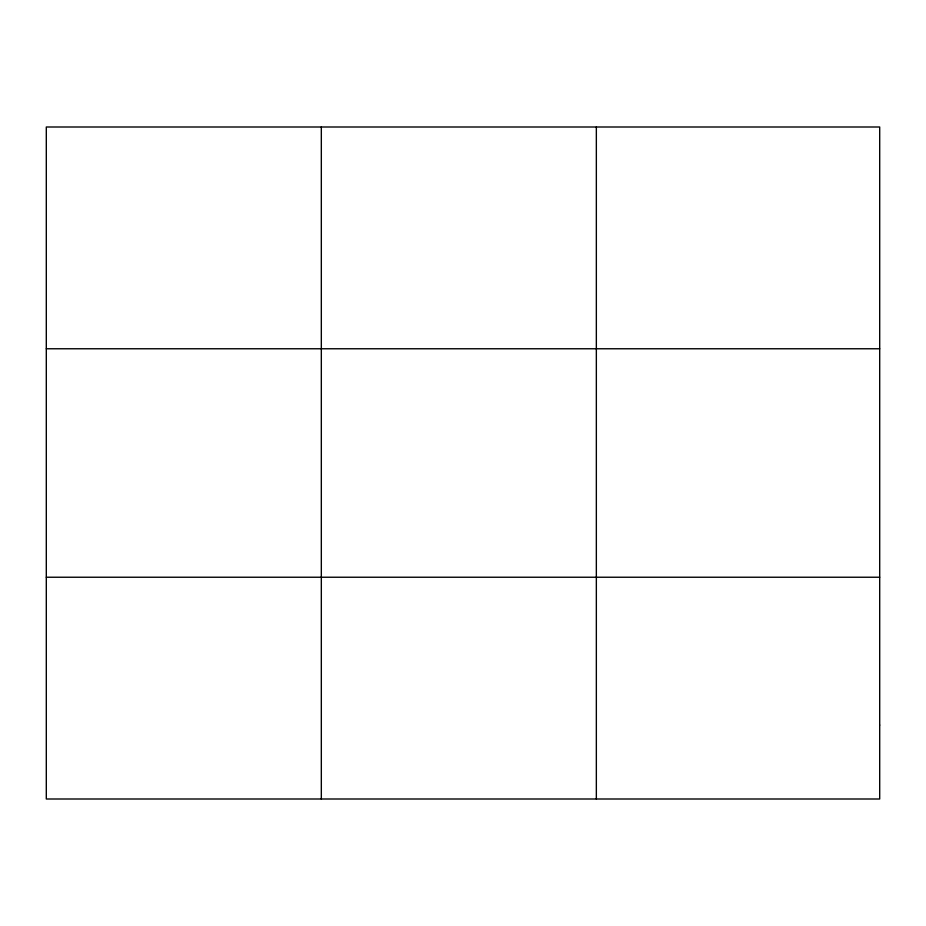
<?xml version="1.0" encoding="UTF-8"?>
<svg xmlns="http://www.w3.org/2000/svg" width="926" height="926" viewBox="0 0 926 926"><rect width="100%" height="100%" fill="white"/><g stroke="black" fill="none" stroke-linecap="round" stroke-linejoin="round"><path stroke-width="1.39" d="M321.322 798.999L321.322 127.001M596.344 798.999L596.344 127.001M46.3 348.766L879.7 348.766M46.3 577.234L879.7 577.234M879.7 725.081L879.7 798.999L46.3 798.999L46.3 127.001L879.7 127.001L879.7 725.081"/></g></svg>
